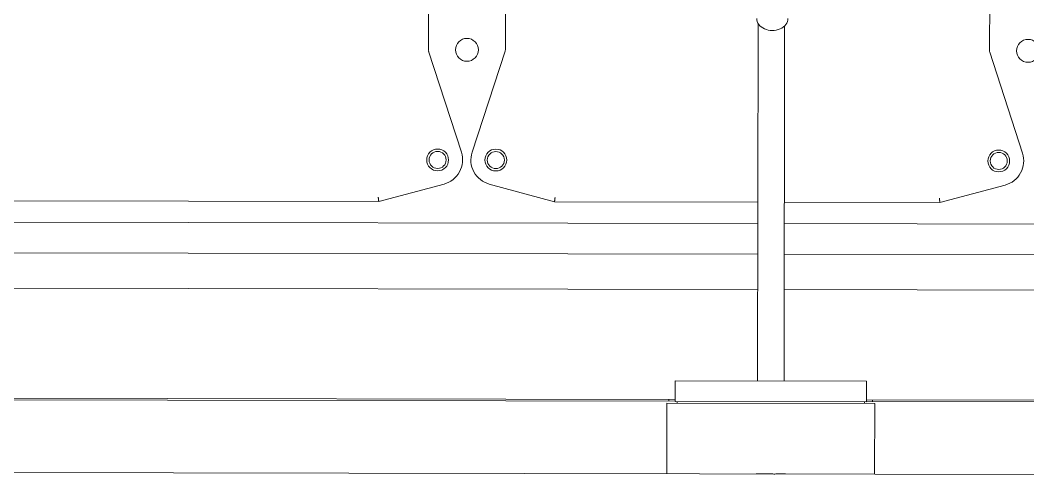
# Model space of a CAD drawing. Extents: x 766778 to 845620, y 133762 to 209800.
# Drawn here: x 785057.3 to 785542.2, y 190122.2 to 190342.4 of the extents above; entities that cross this region are included whole.
import ezdxf

# ---------------------------------------------------------------- set-up
doc = ezdxf.new("R2010")
doc.units = 0
doc.header["$MEASUREMENT"] = 0
doc.layers.get('0').update_dxf_attribs({"color": 1, "linetype": 'CONTINUOUS'})
doc.layers.add('LA-4748_SHOWN', color=2, linetype='CONTINUOUS', lineweight=53)

# ---------------------------------------------------------------- blocks, each defined once
blk = doc.blocks.new('ENGINE')
at = {"layer": 'LA-4748_SHOWN', "color": 253, "lineweight": 5}
for p, q in [((944472.39, 205022.26), (944472.78, 205095.96)), ((944239.75, 205090.93), (944239.4, 205023.48)), ((944202.4, 205023.68), (944202.7, 205081.62)), ((944360.22, 204863.83), (944361.12, 205035.73)), ((944372.92, 204863.76), (944373.82, 205034.6)), ((944218.05, 204974.3), (944202.49, 205023.06)), ((944239.3, 205022.86), (944223.22, 204974.27)), ((944488.05, 204972.88), (944472.49, 205021.64)), ((944178.24, 204950.8), (944209.66, 204959.05)), ((944231.45, 204958.93), (944262.79, 204950.36)), ((944448.23, 204949.38), (944479.66, 204957.63)), ((943992.79, 204951.78), (944178.24, 204950.8)), ((944177.98, 204952.8), (944178, 204952.67)), ((944178, 204952.67), (944178.02, 204952.54)), ((944178.02, 204952.54), (944178.03, 204952.41)), ((944178.03, 204952.41), (944178.05, 204952.28)), ((944178.05, 204952.28), (944178.07, 204952.16)), ((944178.07, 204952.16), (944178.08, 204952.04)), ((944178.08, 204952.04), (944178.1, 204951.92)), ((944178.1, 204951.92), (944178.11, 204951.8)), ((944178.11, 204951.8), (944178.12, 204951.69)), ((944178.12, 204951.69), (944178.14, 204951.58)), ((944178.14, 204951.58), (944178.15, 204951.48)), ((944178.15, 204951.48), (944178.16, 204951.39)), ((944178.16, 204951.39), (944178.17, 204951.3)), ((944178.17, 204951.3), (944178.18, 204951.21)), ((944178.18, 204951.21), (944178.19, 204951.14)), ((944178.19, 204951.14), (944178.2, 204951.07)), ((944178.2, 204951.07), (944178.21, 204951.01)), ((944178.21, 204951.01), (944178.22, 204950.95)), ((944178.22, 204950.95), (944178.22, 204950.91)), ((944178.22, 204950.91), (944178.23, 204950.87)), ((944178.23, 204950.87), (944178.23, 204950.84)), ((944178.23, 204950.84), (944178.23, 204950.82)), ((944262.86, 204950.85), (944262.85, 204950.77)), ((944262.87, 204950.94), (944262.86, 204950.85)), ((944262.88, 204951.04), (944262.87, 204950.94)), ((944262.9, 204951.14), (944262.88, 204951.04)), ((944262.91, 204951.24), (944262.9, 204951.14)), ((944262.93, 204951.35), (944262.91, 204951.24)), ((944262.94, 204951.47), (944262.93, 204951.35)), ((944262.96, 204951.59), (944262.94, 204951.47)), ((944262.97, 204951.71), (944262.96, 204951.59)), ((944262.99, 204951.84), (944262.97, 204951.71)), ((944263.01, 204951.97), (944262.99, 204951.84)), ((944263.03, 204952.09), (944263.01, 204951.97)), ((944263.05, 204952.22), (944263.03, 204952.09)), ((944263.06, 204952.36), (944263.05, 204952.22)), ((944447.98, 204951.38), (944448, 204951.25)), ((944448, 204951.25), (944448.01, 204951.12)), ((944448.01, 204951.12), (944448.03, 204950.99)), ((944448.03, 204950.99), (944448.05, 204950.86)), ((944448.05, 204950.86), (944448.06, 204950.74)), ((944178.23, 204950.82), (944178.24, 204950.81)), ((944178.24, 204950.81), (944178.24, 204950.8)), ((944262.8, 204950.43), (944262.79, 204950.4)), ((944262.79, 204950.4), (944262.79, 204950.37)), ((944262.79, 204950.37), (944262.79, 204950.36)), ((944262.79, 204950.36), (944262.79, 204950.36)), ((944262.79, 204950.36), (944360.67, 204949.84)), ((944262.81, 204950.51), (944262.8, 204950.46)), ((944262.8, 204950.46), (944262.8, 204950.43)), ((944262.82, 204950.56), (944262.81, 204950.51)), ((944262.83, 204950.62), (944262.82, 204950.56)), ((944262.85, 204950.77), (944262.83, 204950.69)), ((944262.83, 204950.69), (944262.83, 204950.62)), ((944373.37, 204949.78), (944448.23, 204949.38)), ((944448.06, 204950.74), (944448.08, 204950.62)), ((944448.08, 204950.62), (944448.09, 204950.5)), ((944448.09, 204950.5), (944448.11, 204950.38)), ((944448.11, 204950.38), (944448.12, 204950.27)), ((944448.12, 204950.27), (944448.13, 204950.16)), ((944448.13, 204950.16), (944448.15, 204950.06)), ((944448.15, 204950.06), (944448.16, 204949.97)), ((944448.16, 204949.97), (944448.17, 204949.88)), ((944448.17, 204949.88), (944448.18, 204949.79)), ((944448.18, 204949.79), (944448.19, 204949.72)), ((944448.19, 204949.72), (944448.2, 204949.65)), ((944448.2, 204949.65), (944448.21, 204949.59)), ((944448.21, 204949.59), (944448.21, 204949.53)), ((944448.21, 204949.53), (944448.22, 204949.49)), ((944448.22, 204949.49), (944448.22, 204949.45)), ((944448.22, 204949.45), (944448.23, 204949.42)), ((944448.23, 204949.42), (944448.23, 204949.4)), ((944448.23, 204949.4), (944448.23, 204949.39)), ((944448.23, 204949.39), (944448.23, 204949.38)), ((943693.09, 204928.35), (944360.54, 204924.84)), ((943693, 204911.25), (944360.45, 204907.73)), ((944320.52, 204854.04), (944320.57, 204864.04)), ((944320.57, 204864.04), (944412.57, 204863.56)), ((944412.52, 204853.56), (944412.57, 204863.56)), ((943692.72, 204858.35), (944320.52, 204855.05)), ((944320.52, 204854.25), (943692.72, 204857.55)), ((944317.52, 204854.27), (944317.52, 204855.07)), ((944320.52, 204854.04), (944412.52, 204853.56)), ((944321.43, 204854.03), (944321.43, 204853.25)), ((944412.52, 204854.57), (944966.01, 204851.66)), ((944415.52, 204853.75), (944415.52, 204854.55)), ((944316.33, 204819.27), (944316.51, 204853.27)), ((944316.51, 204853.27), (944416.51, 204852.75)), ((944411.6, 204853.56), (944411.6, 204852.77)), ((944966.01, 204850.86), (944412.52, 204853.77)), ((944416.33, 204818.75), (944416.51, 204852.75)), ((944359.93, 204819.04), (944359.43, 204819.05)), ((944360.42, 204819.04), (944359.93, 204819.04)), ((944359.98, 204819.04), (944359.98, 204819.04)), ((944360.92, 204819.04), (944360.42, 204819.04)), ((944361.42, 204819.03), (944360.92, 204819.04)), ((944361.91, 204819.03), (944361.42, 204819.03)), ((944362.41, 204819.02), (944361.91, 204819.03)), ((944362.91, 204819.02), (944362.41, 204819.02)), ((944363.41, 204819.01), (944362.91, 204819.02)), ((944363.91, 204819.01), (944363.41, 204819.01)), ((944364.4, 204819), (944363.91, 204819.01)), ((944364.9, 204819), (944364.4, 204819)), ((944365.4, 204819), (944364.9, 204819)), ((944365.9, 204818.99), (944365.4, 204819)), ((944366.4, 204818.99), (944365.9, 204818.99)), ((944366.9, 204818.99), (944366.4, 204818.99)), ((944367.4, 204818.99), (944366.9, 204818.99)), ((944367.9, 204818.98), (944367.4, 204818.99)), ((944368.41, 204818.98), (944367.9, 204818.98)), ((944368.91, 204818.98), (944368.41, 204818.98)), ((944369.41, 204818.98), (944368.91, 204818.98)), ((944369.91, 204818.98), (944369.41, 204818.98)), ((944370.41, 204818.98), (944369.91, 204818.98)), ((944370.92, 204818.98), (944370.41, 204818.98)), ((944371.42, 204818.98), (944370.92, 204818.98)), ((944371.92, 204818.98), (944371.42, 204818.98)), ((944372.43, 204818.98), (944371.92, 204818.98)), ((944372.93, 204818.98), (944372.43, 204818.98)), ((944372.68, 204818.98), (944372.68, 204818.98)), ((944373.43, 204818.97), (944372.93, 204818.98))]:
    blk.add_line(p, q, dxfattribs=at)
at = {"layer": 'LA-4748_SHOWN', "color": 252, "lineweight": 5}
for p, q in [((943693.17, 204943.02), (944360.62, 204939.51)), ((944373.32, 204939.44), (945228.93, 204934.94)), ((944373.24, 204924.78), (945231.05, 204920.26)), ((944373.15, 204907.67), (945236.4, 204903.13)), ((943365.35, 204824.28), (945409.52, 204813.52))]:
    blk.add_line(p, q, dxfattribs=at)
at = {"layer": 'LA-4748_SHOWN', "color": 253, "lineweight": 5}
for centre, radius in [((944220.9, 205023.58), 5.5), ((944490.89, 205022.16), 5.5), ((944206.62, 204970.65), 5.25), ((944234.62, 204970.51), 5.25), ((944206.62, 204970.65), 4.1), ((944234.62, 204970.51), 4.1), ((944476.61, 204969.23), 5.25), ((944476.61, 204969.23), 4.1)]:
    blk.add_circle(centre, radius, dxfattribs=at)
for centre, radius, start, end in [((944204.4, 205023.67), 2, 179.6986, 197.6983), ((944237.4, 205023.49), 2, 341.6989, 359.6986), ((944474.39, 205022.25), 2, 179.6986, 197.6983), ((944206.62, 204970.65), 12, 284.6986, 17.6983), ((944234.62, 204970.51), 12, 161.6989, 254.6986), ((944476.61, 204969.23), 12, 284.6986, 17.6983)]:
    blk.add_arc(centre, radius, start, end, dxfattribs=at)
blk.add_ellipse((944367.9, 205038.19), major_axis=(-7.49, 0.04), ratio=0.775826, start_param=0, end_param=3.141593, dxfattribs=at)

msp = doc.modelspace()

# ---------------------------------------------------------------- block references
at = {"color": 7, "linetype": 'Continuous', "rotation": 0.1984573570547499}
msp.add_blockref('ENGINE', (-158232.80366, -17964.77499), dxfattribs=at)

doc.saveas('drawing.dxf')
